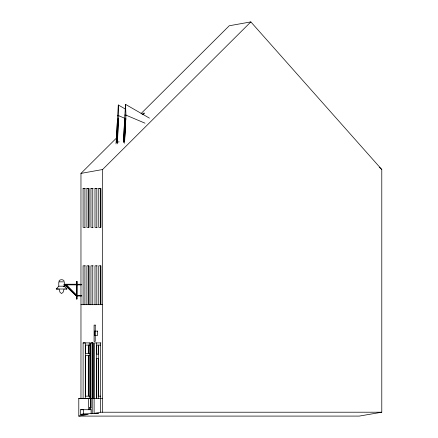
<?xml version="1.0" encoding="UTF-8"?>
<svg xmlns="http://www.w3.org/2000/svg" width="438" height="438" viewBox="0 0 438 438"><rect width="100%" height="100%" fill="white"/><g stroke="black" fill="none" stroke-linecap="round" stroke-linejoin="round"><path stroke-width="0.66" d="M91.033 409.672L89.467 409.689L89.467 407.794L90.83 407.794L90.825 342.916L92.911 342.899L92.916 398.345L92.911 342.899M93.004 398.345L93.004 342.916L90.825 342.916L90.83 407.794M116.037 143.932L118.304 104.994L125.372 109.062M117.269 142.005L118.424 118.807L117.51 119.032L116.355 142.23L119.163 141.863M117.34 143.85L118.736 115.736L118.304 104.994M123.308 142.646L125.531 104.375L149.418 118.129M124.556 143.231L125.952 115.117L125.531 104.375M64.988 284.278L64.933 284.87L76.48 296.093L76.491 295.382L66.111 284.87L65.169 284.278L64.999 284.87L76.491 296.083L65.098 284.919M64.118 289.003L63.094 292.299L61.55 293.537L60.006 292.299L58.977 289.003M58.982 281.01C60.033 279.225 63.067 279.225 64.123 281.01M58.09 289.014L56.217 289.009L58.774 286.189L58.774 281.842L59.426 281.842M80.97 398.345L80.964 173.399L116.82 137.702M141.047 113.579L229.238 25.771L250.848 21.9L381.783 169.517L381.783 412.213L359.264 416.089L78.791 416.1L78.791 398.345L90.825 398.345M142.136 114.553L143.565 113.13L144.611 113.13L143.182 114.553M80.964 173.399L102.574 169.528L250.848 21.9M125.153 120.05L126.002 119.842M124.507 140.68L123.636 140.894L124.107 140.861L125.164 119.01L125.64 118.977L124.54 140.751L124.069 140.79M118.375 119.525L117.483 119.744L117.959 119.705M116.935 140.505L117.8 140.297M83.488 413.888L83.488 409.7L80.625 409.722L80.625 414.403L83.488 413.888L98.473 413.352L94.115 413.352L94.115 398.345M78.791 416.1L88.257 414.403L80.625 414.403M94.115 413.352L100.406 412.229L381.783 412.213M94.405 413.691L96.294 413.352M88.257 409.722L88.646 409.689L88.646 398.345L87.113 398.345M118.413 119.59L117.926 119.634L116.875 141.474L117.762 141.26L116.404 141.512L117.335 141.364M89.467 407.794L91.033 407.778M76.995 281.344L76.929 298.94L76.995 281.344L76.393 281.349L76.458 284.278L76.393 281.349M81.194 284.278L63.959 284.278L64.933 284.87L81.194 284.87L81.194 284.278L81.129 284.87M76.995 295.382L81.194 295.382L81.129 295.973L81.194 295.382M76.431 298.94L76.491 284.87L76.431 298.94L76.995 298.94M58.845 286.189L64.331 286.189L66.888 289.009L56.217 289.009M124.677 115.117L125.952 115.117L145 123.182M117.439 115.736L118.736 115.736L124.879 118.337M85.273 227.344L83.094 227.344L83.089 188.466L85.273 188.466M86.883 188.466L89.062 188.466L89.067 227.344L86.883 227.344L86.883 188.466L88.711 188.466L88.711 227.344M93.119 227.344L90.94 227.344L90.94 188.466L93.119 188.466M97.165 227.344L94.986 227.344L94.986 188.466L97.165 188.466M98.753 188.466L100.932 188.466L100.937 227.344L98.753 227.344L98.753 188.466L100.581 188.466L100.581 227.344M83.089 188.466L84.917 188.466L84.917 227.344M90.94 188.466L92.768 188.466L92.768 227.344M94.986 188.466L96.814 188.466L96.814 227.344M85.273 265.817L83.089 265.817L83.094 304.695M93.119 265.817L90.94 265.817L90.94 304.695M97.165 265.817L94.986 265.817L94.986 304.695M59.316 281.842L64.331 281.842L64.249 286.189M65.103 284.278L76.458 284.278M63.351 286.189L64.326 286.189M65.952 289.009L66.888 289.009M76.995 295.973L81.194 295.973M80.97 304.695L102.58 304.695M80.915 398.345L83.1 398.345L83.094 342.91L89.615 342.905M83.094 342.91L85.279 342.91L85.279 398.339M100.937 342.916L94.405 342.916L94.405 398.345M89.598 345.095L88.454 345.095L88.454 353.493L89.598 353.493M100.636 345.1L98.627 345.1L98.627 396.16L100.641 396.16M89.598 355.41L88.454 355.41L88.46 396.149L89.604 396.149M89.615 398.339L78.791 398.345M88.646 398.345L102.585 398.345M80.625 409.722L91.12 409.7L91.126 413.888M64.041 284.278L76.491 296.083M379.297 167.174L381.783 169.517M102.574 169.528L102.585 412.229M100.937 304.695L100.932 265.817L98.753 265.817L98.753 304.695M100.62 342.916L100.625 398.345M100.581 265.817L100.581 304.695M100.401 398.345L100.406 412.229M98.32 398.564L98.32 358.525L96.738 358.525L96.743 398.345M96.814 265.817L96.814 304.695M96.584 342.916L96.59 398.345M94.811 331.123L94.811 335.36M92.768 265.817L92.768 304.695M92.226 398.345L92.226 413.691M90.732 398.345L90.737 409.667M89.292 342.905L89.292 398.345M89.067 304.695L89.062 265.817L86.883 265.817L86.883 304.695M88.711 265.817L88.711 304.695M84.917 265.817L84.917 304.695M124.742 118.413L123.587 141.616L124.485 141.392L125.64 118.189L124.742 118.413M125.591 118.906L124.721 119.125L126.062 118.868L125.591 118.906M76.491 295.382L66.045 284.87L76.491 295.382M95.238 325.105L94.088 325.105L94.088 341.383L95.238 341.383L95.238 325.105M97.641 331.123L94.509 331.123L94.515 335.36L97.641 335.36L97.641 331.123M88.301 345.095L85.432 345.1L85.432 353.499L88.301 353.499L88.301 345.095M98.32 345.1L96.738 345.1L96.738 354.15L98.32 354.15L98.32 345.1M88.301 355.41L85.432 355.41L85.432 396.155L88.301 396.149L88.301 355.41"/></g></svg>
